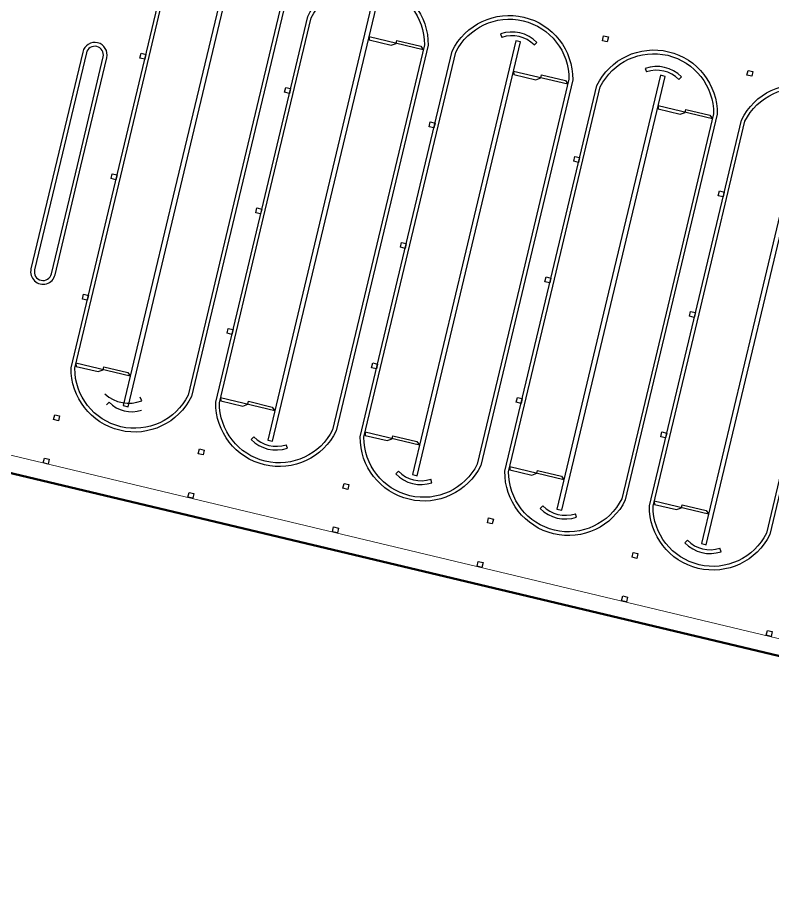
# Model space of a CAD drawing. Header units: metres. Extents: x 2572 to 5235, y 1556 to 2684.
# Drawn here: x 3373.68 to 3404.17, y 2267.5 to 2302.62 of the extents above; entities that cross this region are included whole.
import ezdxf

# ---------------------------------------------------------------- set-up
doc = ezdxf.new("R2010")
doc.units = ezdxf.units.M
doc.linetypes.add('HIDDEN2', pattern=[4.7625, 3.175, -1.5875])
doc.layers.add('SOMBREADO', color=7, linetype='Continuous')
doc.layers.add('Structural - Grid_Pen_No__15', color=214, linetype='Continuous', lineweight=25)
doc.layers.add('VIGAS DE LOSA1', color=190, linetype='Continuous', lineweight=9)

msp = doc.modelspace()

# ---------------------------------------------------------------- linework, layer by layer
for points in [[(3382.572, 2295.101), (3380.716, 2287.32, -0.8), (3375.852, 2288.48), (3377.709, 2296.262), (3379.565, 2304.043, -0.8), (3384.429, 2302.883), (3382.572, 2295.101)], [(3388.409, 2293.709), (3386.552, 2285.928, -0.8), (3381.689, 2287.088), (3383.545, 2294.869), (3385.402, 2302.651, -0.8), (3390.265, 2301.491), (3388.409, 2293.709)], [(3394.245, 2292.317), (3392.388, 2284.535, -0.8), (3387.525, 2285.695), (3389.381, 2293.477), (3391.238, 2301.259, -0.8), (3396.101, 2300.098), (3394.245, 2292.317)], [(3375.277, 2296.842), (3374.233, 2292.465, 1), (3375.206, 2292.233), (3376.25, 2296.61), (3377.294, 2300.987, 1), (3376.321, 2301.219), (3375.277, 2296.842)], [(3400.081, 2290.924), (3398.225, 2283.143, -0.8), (3393.361, 2284.303), (3395.217, 2292.085), (3397.074, 2299.866, -0.8), (3401.937, 2298.706), (3400.081, 2290.924)], [(3405.917, 2289.532), (3404.061, 2281.75, -0.8), (3399.197, 2282.911), (3401.054, 2290.692), (3402.91, 2298.474, -0.8), (3407.774, 2297.314), (3405.917, 2289.532)]]:
    msp.add_lwpolyline(points, format="xyb")
for points in [[(3382.426, 2295.136), (3380.574, 2287.371, -0.794435), (3376.002, 2288.462), (3377.855, 2296.227), (3379.707, 2303.992, -0.794435), (3384.279, 2302.901)], [(3388.263, 2293.744), (3386.41, 2285.979, -0.794435), (3381.838, 2287.069), (3383.691, 2294.835), (3385.543, 2302.6, -0.794435), (3390.115, 2301.509)], [(3394.099, 2292.352), (3392.246, 2284.586, -0.794435), (3387.675, 2285.677), (3389.527, 2293.442), (3391.38, 2301.207, -0.794435), (3395.951, 2300.117)], [(3375.423, 2296.807), (3374.379, 2292.43, 1), (3375.06, 2292.267), (3376.104, 2296.645), (3377.148, 2301.022, 1), (3376.467, 2301.184)], [(3399.935, 2290.959), (3398.083, 2283.194, -0.794435), (3393.511, 2284.285), (3395.363, 2292.05), (3397.216, 2299.815, -0.794435), (3401.788, 2298.724)], [(3405.771, 2289.567), (3403.919, 2281.802, -0.794435), (3399.347, 2282.892), (3401.2, 2290.658), (3403.052, 2298.423, -0.794435), (3407.624, 2297.332)]]:
    msp.add_lwpolyline(points, format="xyb", close=True)
for points in [[(3380.043, 2295.705), (3377.955, 2286.951), (3378.149, 2286.904), (3382.326, 2304.413), (3382.132, 2304.459), (3380.043, 2295.705)], [(3385.88, 2294.312), (3383.791, 2285.558), (3383.986, 2285.512), (3388.163, 2303.02), (3387.968, 2303.067), (3385.88, 2294.312)], [(3390.067, 2301.308), (3387.879, 2301.83), (3387.885, 2301.704), (3388.772, 2301.493), (3388.973, 2301.569), (3389.001, 2301.687), (3389.968, 2301.456), (3390.067, 2301.308)], [(3393.19, 2301.95), (3393.239, 2301.809)], [(3397.541, 2301.825), (3397.495, 2301.63), (3397.3, 2301.676), (3397.347, 2301.871), (3397.541, 2301.825)], [(3391.716, 2292.92), (3389.627, 2284.166), (3389.822, 2284.119), (3393.999, 2301.628), (3393.804, 2301.674), (3391.716, 2292.92)], [(3394.658, 2301.608), (3394.551, 2301.502)], [(3378.869, 2301.125), (3378.823, 2300.931), (3378.628, 2300.977), (3378.675, 2301.172), (3378.869, 2301.125)], [(3395.903, 2299.916), (3393.715, 2300.438), (3393.721, 2300.312), (3394.608, 2300.1), (3394.809, 2300.177), (3394.837, 2300.294), (3395.804, 2300.063), (3395.903, 2299.916)], [(3397.552, 2291.528), (3395.463, 2282.773), (3395.658, 2282.727), (3399.835, 2300.236), (3399.64, 2300.282), (3397.552, 2291.528)], [(3399.026, 2300.558), (3399.075, 2300.416)], [(3403.377, 2300.432), (3403.331, 2300.238), (3403.136, 2300.284), (3403.183, 2300.479), (3403.377, 2300.432)], [(3400.494, 2300.215), (3400.388, 2300.11)], [(3384.709, 2299.746), (3384.662, 2299.551), (3384.468, 2299.598), (3384.514, 2299.792), (3384.709, 2299.746)], [(3401.74, 2298.523), (3399.551, 2299.045), (3399.557, 2298.92), (3400.444, 2298.708), (3400.645, 2298.784), (3400.673, 2298.902), (3401.64, 2298.671), (3401.74, 2298.523)], [(3403.388, 2290.135), (3401.3, 2281.381), (3401.494, 2281.335), (3405.671, 2298.843), (3405.477, 2298.89), (3403.388, 2290.135)], [(3390.545, 2298.353), (3390.498, 2298.159), (3390.304, 2298.205), (3390.35, 2298.4), (3390.545, 2298.353)], [(3396.381, 2296.961), (3396.335, 2296.766), (3396.14, 2296.813), (3396.186, 2297.007), (3396.381, 2296.961)], [(3377.709, 2296.262), (3377.663, 2296.067), (3377.468, 2296.114), (3377.514, 2296.308), (3377.709, 2296.262)], [(3402.217, 2295.569), (3402.171, 2295.374), (3401.976, 2295.421), (3402.023, 2295.615), (3402.217, 2295.569)], [(3383.548, 2294.882), (3383.502, 2294.688), (3383.307, 2294.734), (3383.354, 2294.929), (3383.548, 2294.882)], [(3389.384, 2293.49), (3389.338, 2293.295), (3389.143, 2293.342), (3389.19, 2293.536), (3389.384, 2293.49)], [(3395.221, 2292.097), (3395.174, 2291.903), (3394.98, 2291.949), (3395.026, 2292.144), (3395.221, 2292.097)], [(3376.549, 2291.398), (3376.502, 2291.204), (3376.308, 2291.25), (3376.354, 2291.445), (3376.549, 2291.398)], [(3401.057, 2290.705), (3401.01, 2290.511), (3400.816, 2290.557), (3400.862, 2290.752), (3401.057, 2290.705)], [(3382.388, 2290.019), (3382.341, 2289.824), (3382.147, 2289.871), (3382.193, 2290.065), (3382.388, 2290.019)], [(3378.238, 2288.137), (3376.049, 2288.659), (3376.055, 2288.534), (3376.943, 2288.322), (3377.144, 2288.398), (3377.172, 2288.516), (3378.139, 2288.285), (3378.238, 2288.137)], [(3388.224, 2288.626), (3388.178, 2288.432), (3387.983, 2288.478), (3388.03, 2288.673), (3388.224, 2288.626)], [(3378.701, 2287.146), (3378.646, 2287.286)], [(3377.282, 2286.982), (3377.39, 2287.086)], [(3384.074, 2286.745), (3381.886, 2287.267), (3381.891, 2287.141), (3382.779, 2286.93), (3382.98, 2287.006), (3383.008, 2287.124), (3383.975, 2286.893), (3384.074, 2286.745)], [(3394.06, 2287.234), (3394.014, 2287.039), (3393.819, 2287.086), (3393.866, 2287.28), (3394.06, 2287.234)], [(3375.388, 2286.535), (3375.342, 2286.34), (3375.147, 2286.387), (3375.194, 2286.581), (3375.388, 2286.535)], [(3399.896, 2285.842), (3399.85, 2285.647), (3399.656, 2285.694), (3399.702, 2285.888), (3399.896, 2285.842)], [(3383.119, 2285.589), (3383.226, 2285.694)], [(3389.91, 2285.352), (3387.722, 2285.875), (3387.728, 2285.749), (3388.615, 2285.537), (3388.816, 2285.614), (3388.844, 2285.731), (3389.811, 2285.5), (3389.91, 2285.352)], [(3381.228, 2285.155), (3381.181, 2284.961), (3380.987, 2285.007), (3381.033, 2285.202), (3381.228, 2285.155)], [(3384.583, 2285.232), (3384.535, 2285.375)], [(3374.971, 2284.784), (3374.924, 2284.589), (3374.73, 2284.636), (3374.776, 2284.83), (3374.971, 2284.784)], [(3395.747, 2283.96), (3393.558, 2284.482), (3393.564, 2284.357), (3394.451, 2284.145), (3394.652, 2284.221), (3394.68, 2284.339), (3395.647, 2284.108), (3395.747, 2283.96)], [(3388.955, 2284.197), (3389.062, 2284.301)], [(3387.064, 2283.763), (3387.017, 2283.568), (3386.823, 2283.615), (3386.869, 2283.809), (3387.064, 2283.763)], [(3390.419, 2283.84), (3390.372, 2283.982)], [(3380.81, 2283.404), (3380.763, 2283.21), (3380.569, 2283.256), (3380.615, 2283.451), (3380.81, 2283.404)], [(3401.583, 2282.568), (3399.394, 2283.09), (3399.4, 2282.964), (3400.288, 2282.753), (3400.488, 2282.829), (3400.517, 2282.946), (3401.484, 2282.716), (3401.583, 2282.568)], [(3394.791, 2282.805), (3394.899, 2282.909)], [(3392.9, 2282.371), (3392.854, 2282.176), (3392.659, 2282.222), (3392.705, 2282.417), (3392.9, 2282.371)], [(3396.256, 2282.448), (3396.208, 2282.59)], [(3386.646, 2282.012), (3386.6, 2281.817), (3386.405, 2281.864), (3386.451, 2282.058), (3386.646, 2282.012)], [(3400.627, 2281.412), (3400.735, 2281.517)], [(3398.736, 2280.978), (3398.69, 2280.784), (3398.495, 2280.83), (3398.542, 2281.025), (3398.736, 2280.978)], [(3402.092, 2281.055), (3402.044, 2281.197)], [(3392.482, 2280.62), (3392.436, 2280.425), (3392.241, 2280.472), (3392.288, 2280.666), (3392.482, 2280.62)], [(3398.318, 2279.227), (3398.272, 2279.033), (3398.077, 2279.079), (3398.124, 2279.274), (3398.318, 2279.227)], [(3404.155, 2277.835), (3404.108, 2277.64), (3403.914, 2277.687), (3403.96, 2277.881), (3404.155, 2277.835)]]:
    msp.add_lwpolyline(points)
for centre, radius, start, end in [((3393.652, 2300.615), 1.413, 44.6273, 109.0914), ((3393.652, 2300.615), 1.263, 44.6273, 109.0914), ((3399.489, 2299.222), 1.413, 44.6273, 109.0914), ((3399.489, 2299.222), 1.263, 44.6273, 109.0914), ((3378.182, 2288.46), 1.413, 227.1106, 291.5747), ((3378.298, 2287.965), 1.263, 224.072, 288.5361), ((3384.134, 2286.572), 1.413, 224.072, 288.5361), ((3384.134, 2286.572), 1.263, 224.072, 288.5361), ((3389.97, 2285.18), 1.413, 224.072, 288.5361), ((3389.97, 2285.18), 1.263, 224.072, 288.5361), ((3395.806, 2283.788), 1.413, 224.072, 288.5361), ((3395.806, 2283.788), 1.263, 224.072, 288.5361), ((3401.643, 2282.395), 1.413, 224.072, 288.5361), ((3401.643, 2282.395), 1.263, 224.072, 288.5361)]:
    msp.add_arc(centre, radius, start, end)
at = {"layer": 'SOMBREADO', "color": 0, "linetype": 'Continuous', "lineweight": 50, "elevation": 0.963, "flags": 128}
msp.add_lwpolyline([(3341.29, 2325.998), (3327.548, 2306.394), (3319.644, 2297.019), (3319.644, 2297.019), (3443.694, 2267.502), (3443.694, 2267.502), (3443.694, 2267.502), (3449.957, 2279.19), (3456.622, 2299.064), (3456.172, 2336.622), (3460.169, 2363.009), (3460.169, 2363.009), (3460.169, 2363.009), (3369.345, 2373.843), (3368.499, 2365.529), (3355.021, 2345.666)], close=True, dxfattribs=at)
at = {"layer": 'Structural - Grid_Pen_No__15', "linetype": 'HIDDEN2', "lineweight": 9, "elevation": 0.963, "flags": 128}
msp.add_lwpolyline([(3341.29, 2325.998), (3327.548, 2306.394), (3319.644, 2297.019), (3319.644, 2297.019), (3443.694, 2267.502), (3443.694, 2267.502), (3443.694, 2267.502), (3449.957, 2279.19), (3456.622, 2299.064), (3456.172, 2336.622), (3460.169, 2363.009), (3460.169, 2363.009), (3460.169, 2363.009), (3369.345, 2373.843), (3368.499, 2365.529), (3355.021, 2345.666)], close=True, dxfattribs=at)
at = {"layer": 'VIGAS DE LOSA1', "color": 2, "linetype": 'Continuous', "lineweight": 9}
msp.add_line((3434.259, 2270.434), (3368.893, 2286.028), dxfattribs=at)

doc.saveas('drawing.dxf')
